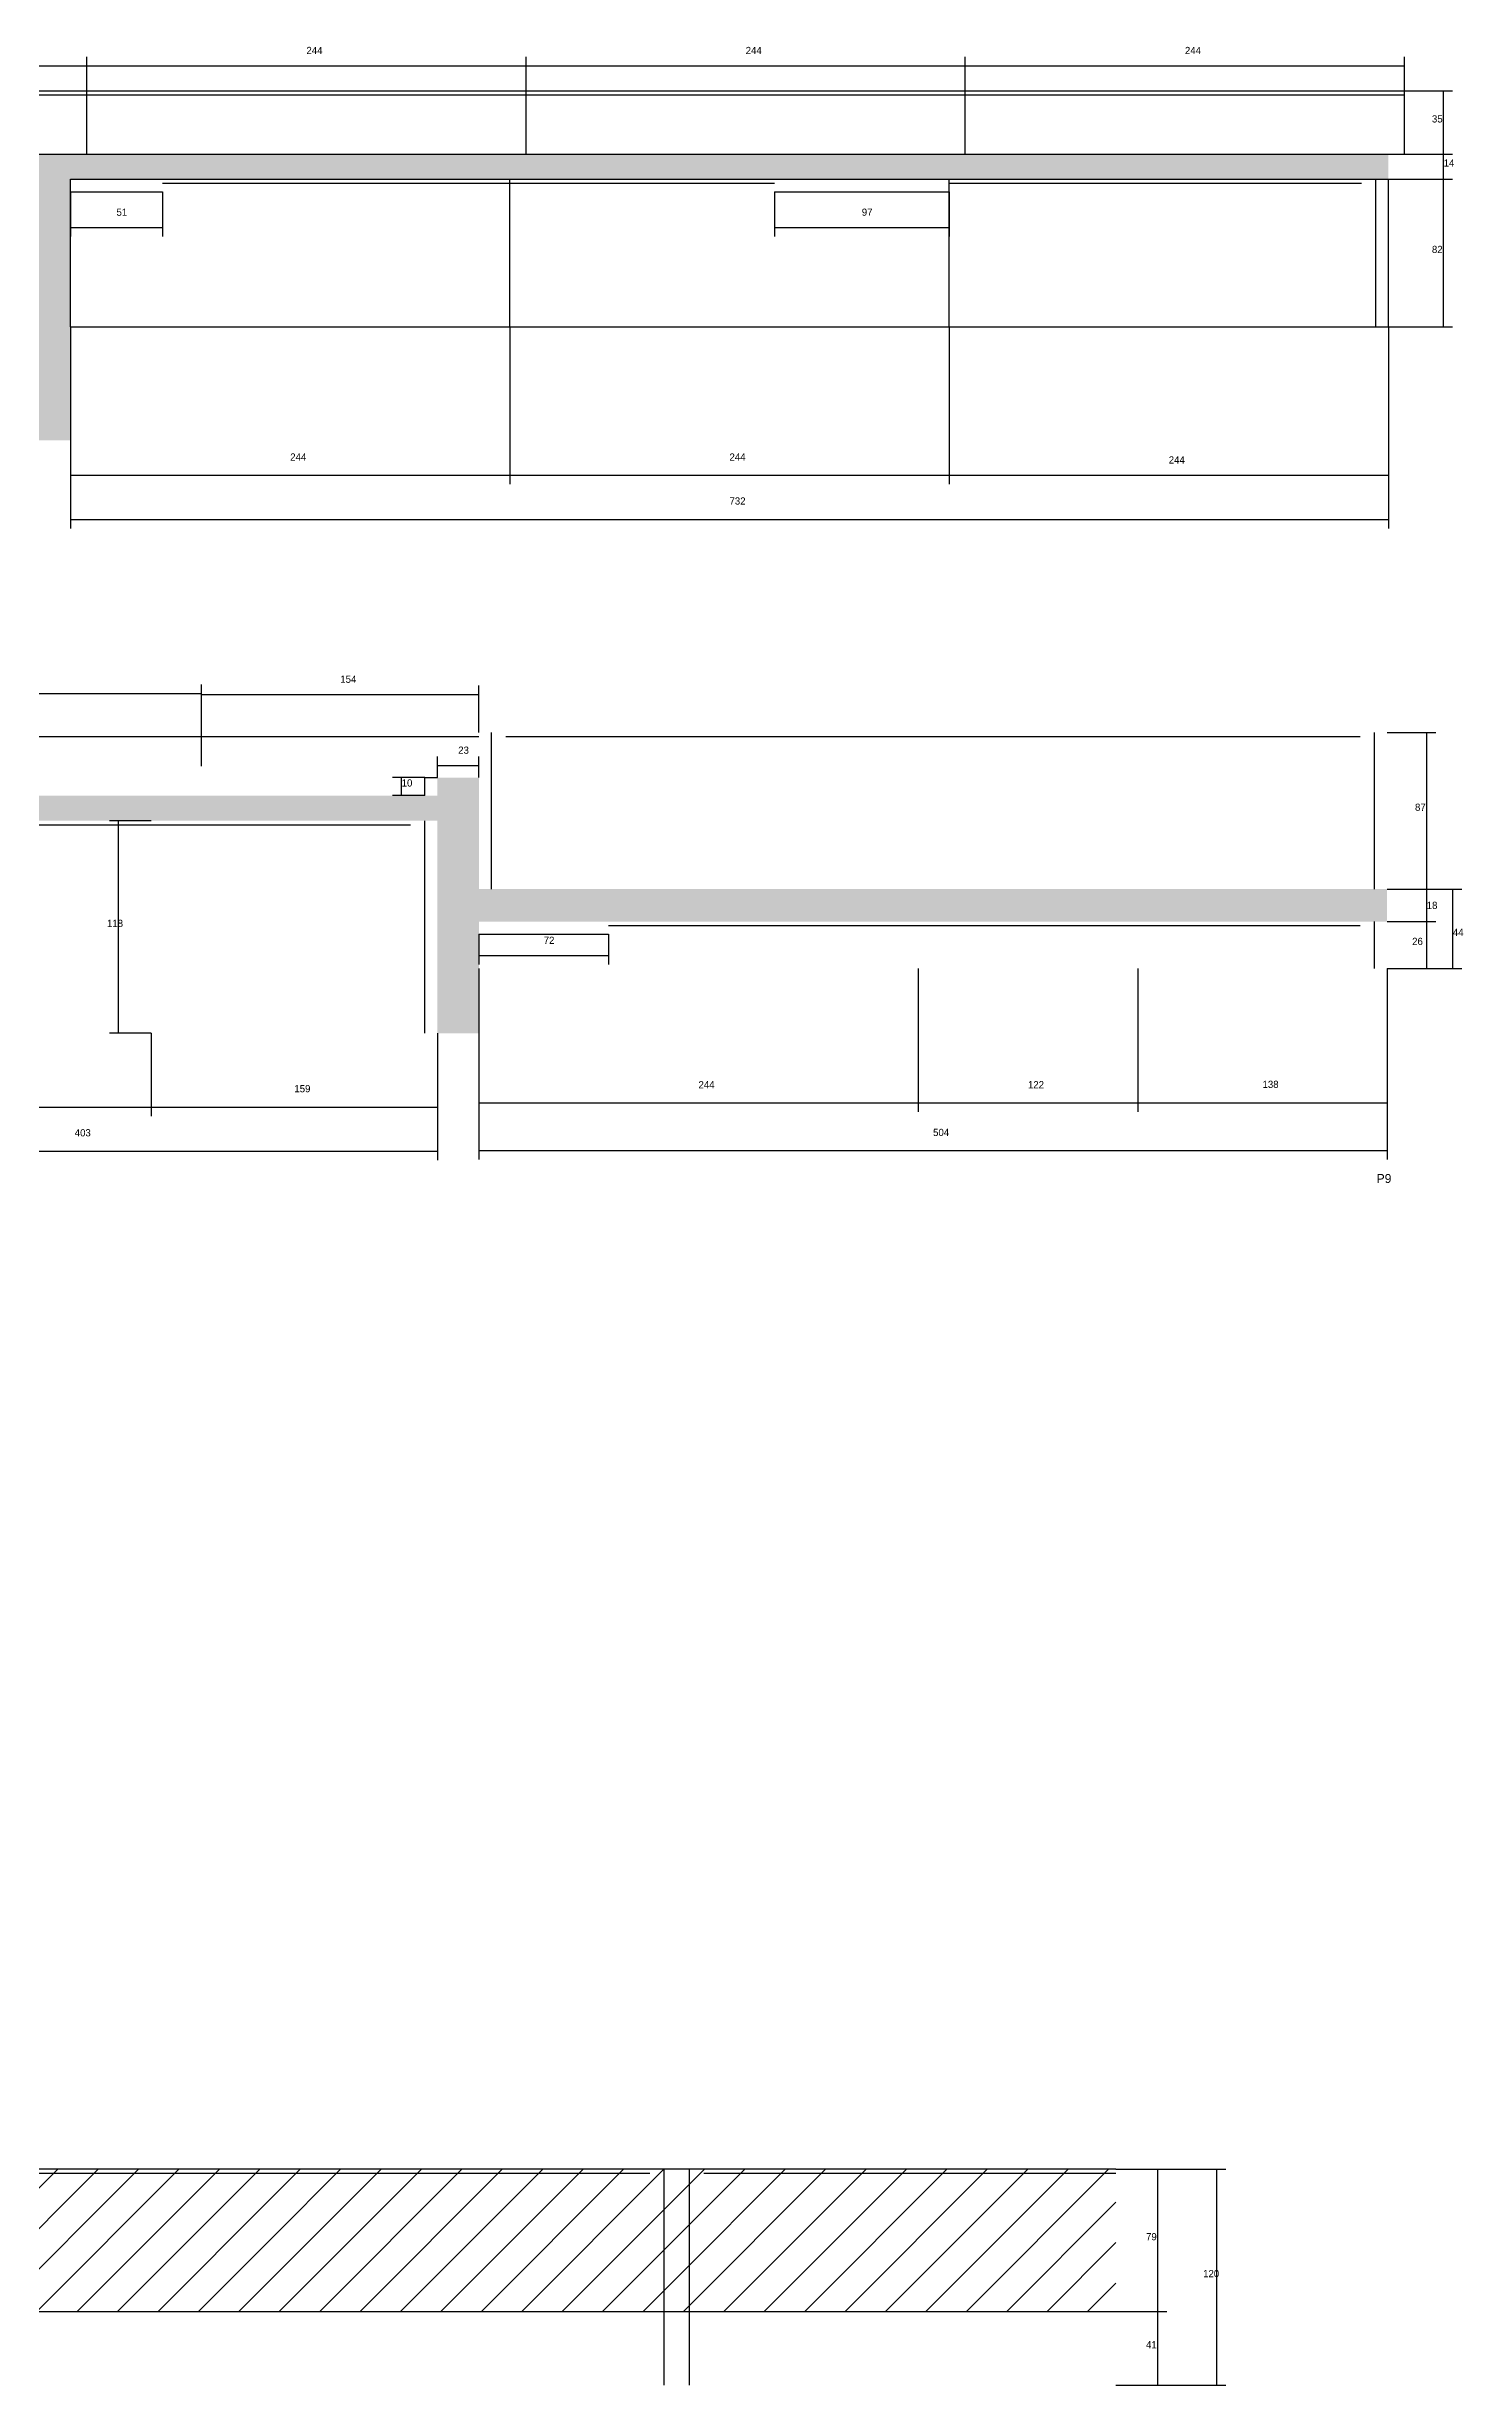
# Model space of a CAD drawing. Header units: metres. Extents: x -10318 to -5929, y 14219 to 15559.
# Drawn here: x -8212 to -7425, y 14260 to 15559 of the extents above; entities that cross this region are included whole.
import ezdxf

# ---------------------------------------------------------------- set-up
doc = ezdxf.new("R2010")
doc.units = ezdxf.units.M
for name, color, linetype in [('COTA', 241, 'Continuous'), ('Hachura', 253, 'Continuous'), ('NOMENCLATURA', 7, 'Continuous'), ('Painéis', 200, 'Continuous'), ('SARR_2.2x7', 40, 'Continuous')]:
    doc.layers.add(name, color=color, linetype=linetype)

msp = doc.modelspace()

# ---------------------------------------------------------------- hatches: boundary and pattern name
at = {"layer": 'COTA'}
h = msp.add_hatch(dxfattribs=at)
h.set_pattern_fill('AR-CONC', scale=0.03)
h.paths.add_polyline_path([(-8266.4, 15340), (-8198.4, 15340), (-8198.4, 15403), (-8198.4, 15485), (-7710.4, 15485), (-7466.4, 15485), (-7466.4, 15499), (-7701.4, 15499), (-8189.4, 15499), (-8433.4, 15499), (-8433.4, 15485), (-8266.4, 15485), (-8266.4, 15403)])
h = msp.add_hatch(dxfattribs=at)
h.set_pattern_fill('AR-CONC', scale=0.03)
h.paths.add_polyline_path([(-7971.6, 15152.7), (-7994.6, 15152.7), (-7994.6, 15142.7), (-8369.6, 15142.7), (-8609.6, 15142.7), (-8622.6, 15142.7), (-8622.6, 15128.7), (-8465.6, 15128.7), (-8465.6, 15046.7), (-8465.6, 14983.7), (-8397.6, 14983.7), (-8397.6, 15010.7), (-8397.6, 15128.7), (-7994.6, 15128.7), (-7994.6, 15010.7), (-7971.6, 15010.7), (-7971.6, 15046.7), (-7971.6, 15072.7), (-7467.1, 15072.7), (-7467.1, 15090.7), (-7971.6, 15090.7)])
at = {"layer": 'Hachura'}
h = msp.add_hatch(dxfattribs=at)
h.set_pattern_fill('ANSI31', scale=5)
h.paths.add_polyline_path([(-8085.7, 14300.8), (-8085.7, 14379.8), (-8329.7, 14379.8), (-8329.7, 14300.8)])
h = msp.add_hatch(dxfattribs=at)
h.set_pattern_fill('ANSI31', scale=5)
h.paths.add_polyline_path([(-7861.7, 14300.8), (-7861.7, 14379.8), (-8085.7, 14379.8), (-8085.7, 14300.8)])
h = msp.add_hatch(dxfattribs=at)
h.set_pattern_fill('ANSI31', scale=5)
h.paths.add_polyline_path([(-7617.7, 14300.8), (-7617.7, 14379.8), (-7861.7, 14379.8), (-7861.7, 14300.8)])

# ---------------------------------------------------------------- linework, layer by layer
at = {"layer": 'COTA'}
for p, q in [((-8433.4, 15548), (-8189.4, 15548)), ((-8189.4, 15516.5), (-8189.4, 15553)), ((-8189.4, 15534), (-8189.4, 15553)), ((-8189.4, 15548), (-7945.4, 15548)), ((-7945.4, 15534), (-7945.4, 15553)), ((-7945.4, 15534), (-7945.4, 15553)), ((-7945.4, 15548), (-7701.4, 15548)), ((-7701.4, 15534), (-7701.4, 15553)), ((-7701.4, 15534), (-7701.4, 15553)), ((-7701.4, 15548), (-7457.4, 15548)), ((-7457.4, 15534), (-7457.4, 15553)), ((-7457.4, 15534), (-7430.7, 15534)), ((-7435.7, 15499), (-7435.7, 15534)), ((-7466.4, 15499), (-7430.7, 15499)), ((-7457.4, 15499), (-7430.7, 15499)), ((-7435.7, 15485), (-7435.7, 15499)), ((-7466.4, 15485), (-7430.7, 15485)), ((-7466.4, 15485), (-7430.7, 15485)), ((-7435.7, 15403), (-7435.7, 15485)), ((-8198.4, 15478), (-8198.4, 15453.2)), ((-8147.4, 15478), (-8147.4, 15453.2)), ((-7807.4, 15478), (-7807.4, 15453.2)), ((-7710.4, 15478), (-7710.4, 15453.2)), ((-8198.4, 15458.2), (-8147.4, 15458.2)), ((-7807.4, 15458.2), (-7710.4, 15458.2)), ((-8198.4, 15403), (-8198.4, 15315.6)), ((-8198.4, 15403), (-8198.4, 15291.1)), ((-7954.4, 15403), (-7954.4, 15315.6)), ((-7954.4, 15403), (-7954.4, 15315.6)), ((-7710.4, 15403), (-7710.4, 15315.6)), ((-7710.4, 15403), (-7710.4, 15315.6)), ((-7466.4, 15403), (-7466.4, 15291.1)), ((-7466.4, 15403), (-7466.4, 15315.6)), ((-7466.4, 15403), (-7430.7, 15403)), ((-8198.4, 15320.6), (-7954.4, 15320.6)), ((-7954.4, 15320.6), (-7710.4, 15320.6)), ((-7710.4, 15320.6), (-7466.4, 15320.6)), ((-8198.4, 15296.1), (-7466.4, 15296.1)), ((-8369.6, 15199.3), (-8125.6, 15199.3)), ((-8125.6, 15159.1), (-8125.6, 15204.3)), ((-8125.6, 15177.7), (-8125.6, 15203.8)), ((-8125.6, 15198.8), (-7971.6, 15198.8)), ((-7971.6, 15177.7), (-7971.6, 15203.8)), ((-7467.1, 15177.7), (-7440.1, 15177.7)), ((-7445.1, 15090.7), (-7445.1, 15177.7)), ((-7994.6, 15152.7), (-7994.6, 15164.4)), ((-7994.6, 15159.4), (-7971.6, 15159.4)), ((-7971.6, 15152.7), (-7971.6, 15164.4)), ((-8001.6, 15152.7), (-8019.5, 15152.7)), ((-8014.5, 15142.7), (-8014.5, 15152.7)), ((-8001.6, 15142.7), (-8019.5, 15142.7)), ((-8153.6, 15128.7), (-8176.7, 15128.7)), ((-8171.7, 15010.7), (-8171.7, 15128.7)), ((-7467.1, 15090.7), (-7440.1, 15090.7)), ((-7467.1, 15090.7), (-7425.6, 15090.7)), ((-7467.1, 15090.7), (-7440.1, 15090.7)), ((-7445.1, 15072.7), (-7445.1, 15090.7)), ((-7430.6, 15046.7), (-7430.6, 15090.7)), ((-7971.6, 15065.7), (-7971.6, 15048.8)), ((-7899.6, 15065.7), (-7899.6, 15048.8)), ((-7467.1, 15072.7), (-7440.1, 15072.7)), ((-7467.1, 15072.7), (-7440.1, 15072.7)), ((-7445.1, 15046.7), (-7445.1, 15072.7)), ((-7971.6, 15053.8), (-7899.6, 15053.8)), ((-7971.6, 15046.7), (-7971.6, 14967)), ((-7971.6, 15046.7), (-7971.6, 14940.5)), ((-7727.6, 15046.7), (-7727.6, 14967)), ((-7727.6, 15046.7), (-7727.6, 14967)), ((-7605.6, 15046.7), (-7605.6, 14967)), ((-7605.6, 15046.7), (-7605.6, 14967)), ((-7467.1, 15046.7), (-7440.1, 15046.7)), ((-7467.1, 15046.7), (-7425.6, 15046.7)), ((-7467.1, 15046.7), (-7467.1, 14940.5)), ((-7467.1, 15034.4), (-7467.1, 14967)), ((-8153.6, 15010.7), (-8176.7, 15010.7)), ((-8153.6, 15010.7), (-8153.6, 14964.7)), ((-8153.6, 15010.7), (-8153.6, 14964.7)), ((-7994.6, 15010.7), (-7994.6, 14964.7)), ((-7994.6, 15010.7), (-7994.6, 14940.2)), ((-8397.6, 14969.7), (-8153.6, 14969.7)), ((-8153.6, 14969.7), (-7994.6, 14969.7)), ((-7971.6, 14972), (-7727.6, 14972)), ((-7727.6, 14972), (-7605.6, 14972)), ((-7605.6, 14972), (-7467.1, 14972)), ((-8397.6, 14945.2), (-7994.6, 14945.2)), ((-7971.6, 14945.5), (-7467.1, 14945.5)), ((-7617.7, 14379.8), (-7556.7, 14379.8)), ((-7617.7, 14379.8), (-7589.5, 14379.8)), ((-7594.5, 14300.8), (-7594.5, 14379.8)), ((-7561.7, 14259.8), (-7561.7, 14379.8)), ((-7617.7, 14300.8), (-7589.5, 14300.8)), ((-7617.7, 14300.8), (-7589.5, 14300.8)), ((-7594.5, 14259.8), (-7594.5, 14300.8)), ((-7617.7, 14259.8), (-7556.7, 14259.8)), ((-7617.7, 14259.8), (-7589.5, 14259.8))]:
    msp.add_line(p, q, dxfattribs=at)
at = {"layer": 'Painéis'}
for p, q in [((-8433.4, 15534), (-8189.4, 15534)), ((-8189.4, 15534), (-7701.4, 15534)), ((-8189.4, 15499), (-8189.4, 15534)), ((-7945.4, 15499), (-7945.4, 15534)), ((-7701.4, 15534), (-7457.4, 15534)), ((-7701.4, 15499), (-7701.4, 15534)), ((-7457.4, 15499), (-7457.4, 15534)), ((-8433.4, 15499), (-8189.4, 15499)), ((-8189.4, 15499), (-7701.4, 15499)), ((-7701.4, 15499), (-7457.4, 15499)), ((-8198.4, 15485), (-7710.4, 15485)), ((-8198.4, 15403), (-8198.4, 15485)), ((-7954.4, 15403), (-7954.4, 15485)), ((-7710.4, 15485), (-7466.4, 15485)), ((-7710.4, 15403), (-7710.4, 15485)), ((-7466.4, 15403), (-7466.4, 15485)), ((-8198.4, 15403), (-7710.4, 15403)), ((-7710.4, 15403), (-7466.4, 15403))]:
    msp.add_line(p, q, dxfattribs=at)
for points in [[(-7861.7, 14379.8), (-8329.7, 14379.8)], [(-7617.7, 14379.8), (-7861.7, 14379.8)], [(-8329.7, 14300.8), (-7617.7, 14300.8)]]:
    msp.add_lwpolyline(points, dxfattribs=at)
at = {"layer": 'SARR_2.2x7'}
for p, q in [((-8418.4, 15531.8), (-8189.4, 15531.8)), ((-8189.4, 15531.8), (-7945.4, 15531.8)), ((-7945.4, 15531.8), (-7701.4, 15531.8)), ((-7701.4, 15531.8), (-7457.4, 15531.8)), ((-8147.4, 15482.8), (-7954.4, 15482.8)), ((-7954.4, 15482.8), (-7807.4, 15482.8)), ((-7710.4, 15482.8), (-7481.4, 15482.8)), ((-7473.4, 15403), (-7473.4, 15485)), ((-8198.4, 15478), (-8147.4, 15478)), ((-7807.4, 15478), (-7710.4, 15478)), ((-8369.6, 15175.5), (-8125.6, 15175.5)), ((-8125.6, 15175.5), (-7971.6, 15175.5)), ((-7964.6, 15090.7), (-7964.6, 15177.7)), ((-7956.6, 15175.5), (-7727.6, 15175.5)), ((-7727.6, 15175.5), (-7605.6, 15175.5)), ((-7605.6, 15175.5), (-7482.1, 15175.5)), ((-7474.1, 15090.7), (-7474.1, 15177.7)), ((-8001.6, 15152.7), (-7994.6, 15152.7)), ((-8001.6, 15142.7), (-8001.6, 15152.7)), ((-8382.6, 15126.5), (-8153.6, 15126.5)), ((-8153.6, 15126.5), (-8009.6, 15126.5)), ((-8001.6, 15010.7), (-8001.6, 15128.7)), ((-7971.6, 15065.7), (-7899.6, 15065.7)), ((-7899.6, 15070.5), (-7727.6, 15070.5)), ((-7727.6, 15070.5), (-7605.6, 15070.5)), ((-7605.6, 15070.5), (-7482.1, 15070.5)), ((-7474.1, 15046.7), (-7474.1, 15072.7)), ((-8314.7, 14377.6), (-8085.7, 14377.6)), ((-8085.7, 14377.6), (-7876.7, 14377.6)), ((-7868.7, 14300.8), (-7868.7, 14379.8)), ((-7854.7, 14300.8), (-7854.7, 14379.8)), ((-7846.7, 14377.6), (-7617.7, 14377.6)), ((-7868.7, 14259.8), (-7868.7, 14300.8)), ((-7854.7, 14259.8), (-7854.7, 14300.8))]:
    msp.add_line(p, q, dxfattribs=at)

# ---------------------------------------------------------------- texts
at = {"layer": 'COTA'}
for s, p in [('244', (-8067.4, 15554.5)), ('244', (-7823.4, 15554.5)), ('244', (-7579.4, 15554.5)), ('35', (-7442.2, 15516.5)), ('14', (-7435.7, 15492)), ('51', (-8172.9, 15464.7)), ('97', (-7758.9, 15464.7)), ('82', (-7442.2, 15444)), ('244', (-8076.4, 15328.7)), ('244', (-7832.4, 15328.7)), ('244', (-7588.4, 15327.1)), ('732', (-7832.4, 15304.3)), ('154', (-8048.6, 15205.3)), ('23', (-7983.1, 15165.9)), ('10', (-8014.5, 15147.7)), ('87', (-7451.6, 15134.2)), ('18', (-7445.1, 15079.7)), ('118', (-8178.2, 15069.7)), ('44', (-7430.6, 15064.7)), ('72', (-7935.6, 15060.3)), ('26', (-7453.2, 15059.7)), ('159', (-8074.1, 14977.9)), ('244', (-7849.6, 14980.1)), ('122', (-7666.6, 14980.1)), ('138', (-7536.3, 14980.3)), ('403', (-8196.1, 14953.4)), ('504', (-7719.3, 14953.6)), ('79', (-7601, 14340.3)), ('120', (-7569.3, 14319.8)), ('41', (-7601, 14280.3))]:
    msp.add_text(s, height=4, dxfattribs=at).set_placement(p)
at = {"layer": 'NOMENCLATURA'}
msp.add_text('P9', height=5, dxfattribs=at).set_placement((-7472.9, 14927.5))

doc.saveas('drawing.dxf')
